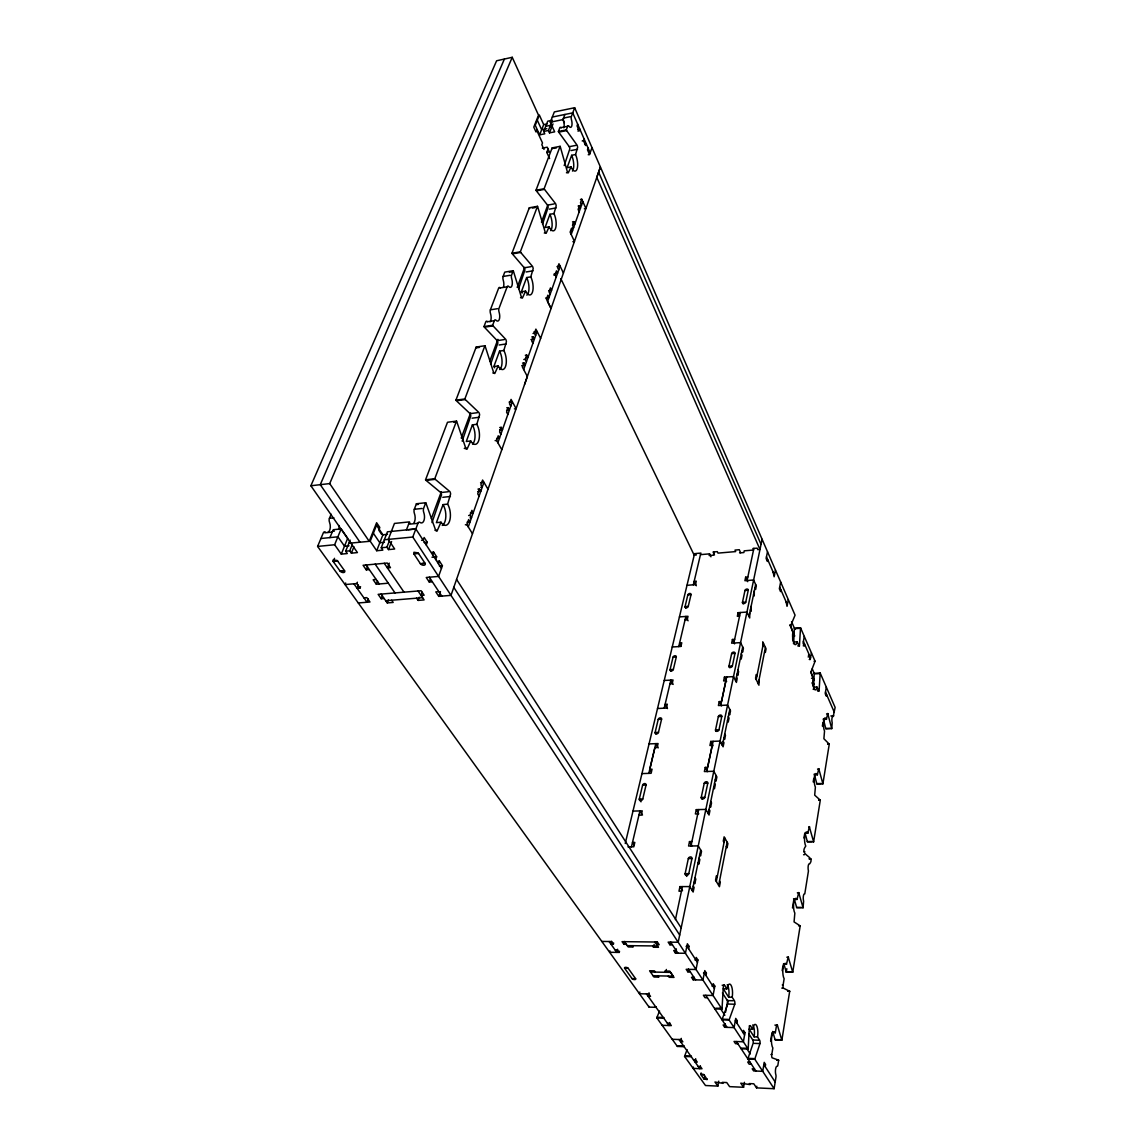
<?xml version="1.0" encoding="UTF-8"?>
<svg xmlns="http://www.w3.org/2000/svg" width="1146" height="1146" viewBox="0 0 1146 1146"><rect width="100%" height="100%" fill="white"/><g stroke="black" fill="none" stroke-linecap="round" stroke-linejoin="round"><path stroke-width="1.5" d="M813.617 686.497L814.219 673.375L820.192 673.031L835.133 707.44L833.199 716.551A4.083 1.16 87.1 0 0 831.996 718.055A4.083 1.16 87.1 0 0 832.197 722.768L831.738 728.627L825.836 728.87L823.329 718.9M820.192 673.031L819.075 691.21L816.94 687.041L813.932 687.199L811.97 682.787M793.72 641.559L794.393 628.166L800.524 627.75L799.407 646.186L797 641.832L793.92 642.018L792.531 638.881M741.261 1048.089A2.536 0.831 -89 0 1 741.176 1048.791L748.137 1049.048A2.536 0.831 -89 0 0 748.223 1048.346L749.341 1026.974A2.521 0.817 -89.3 0 1 750.444 1025.842L752.593 1029.208A8.738 2.808 -89.3 0 1 756.403 1025.269A8.738 2.808 -89.3 0 1 757.549 1036.958L759.655 1040.253A2.493 0.788 -89.2 0 1 759.984 1043.576L754.942 1058.618A2.507 0.802 -89 0 0 754.799 1059.219L774.109 1088.7L756.546 1087.883L753.796 1083.787L749.312 1083.572L750.014 1084.603L740.774 1083.185L743.568 1087.282L729.601 1086.637L726.765 1082.555L722.352 1082.354L723.069 1083.371L714.975 1082.025L717.854 1086.093L705.492 1085.52L684.577 1056.454A2.464 0.874 -88.4 0 1 684.735 1055.867L687.099 1049.679M714.889 1008.179A2.621 0.902 -89.2 0 1 714.789 1008.895L721.966 1009.096A2.621 0.888 -89.3 0 0 722.052 1008.38L723.341 986.377A2.593 0.888 -89.5 0 1 724.544 985.288L726.851 988.898A9.025 3.037 -89.5 0 1 730.976 985.102A9.025 3.037 -89.5 0 1 732.179 997.235L734.428 1000.773A2.564 0.86 -89.4 0 1 734.772 1004.225L729.286 1019.424A2.593 0.874 -89.2 0 0 729.128 1020.026L748.137 1049.048M805.165 833.514L807.4 841.88L813.617 841.88L809.291 826.624L807.887 833.128A7.664 2.292 88.3 0 0 804.764 835.506A7.664 2.292 88.3 0 0 805.767 846.092C798.246 855.962 816.138 855.818 809.577 863.912A4.383 1.304 88.6 0 0 808.231 865.918A4.383 1.304 88.6 0 0 808.446 870.96L804.779 893.909A4.455 1.332 89 0 0 803.403 896.014A4.455 1.332 89 0 0 803.618 901.143L803.074 907.775L796.742 907.775L794.364 899.295M551.928 121.505L548.404 130.486L549.493 132.879L554.664 131.847L550.309 122.178L554.335 111.921L574.662 107.738L795.066 615.187L790.711 625.587L792.846 632.391A7.578 2.292 86.2 0 0 793.834 643.021A7.578 2.292 86.2 0 0 797 641.832M774.109 1088.7L775.928 1077.355A2.45 0.759 -89 0 0 775.813 1074.576A4.87 1.504 -89.1 0 1 775.598 1069.046A4.87 1.504 -89.1 0 1 777.146 1066.281A2.421 0.745 -89.1 0 0 777.919 1064.906L778.65 1060.294A2.421 0.745 -89.2 0 0 778.449 1060.093L772.089 1057.815A2.435 0.759 -89.2 0 1 771.774 1054.564L772.848 1047.974A8.495 2.65 -89.4 0 1 771.745 1036.6A8.495 2.65 -89.4 0 1 775.326 1032.732L776.386 1026.257A2.407 0.745 -89.5 0 1 777.403 1025.183L781.701 1039.794A2.392 0.731 -89.4 0 0 781.873 1040.196L775.24 1039.966A2.392 0.745 -89.4 0 1 775.068 1039.58L772.662 1031.457M781.873 1040.196L789.694 991.29L783.42 988.167A2.349 0.731 -90 0 1 783.119 984.973L784.136 978.741A8.194 2.521 89.8 0 1 783.076 967.639A8.194 2.521 89.8 0 1 786.485 964.302L788.204 956.982L792.745 972.238L786.271 972.123L783.807 963.628M792.745 972.238L800.18 925.853L794.063 921.914L794.837 913.118A7.922 2.421 89.1 0 1 793.806 902.274A7.922 2.421 89.1 0 1 797.072 899.424L798.705 892.533L803.074 907.775M813.617 841.88L820.292 800.152L814.691 795.166L815.379 787.13A7.449 2.192 87.7 0 1 814.419 776.787A7.449 2.192 87.7 0 1 817.399 774.796L818.745 768.651L822.9 783.864L816.869 784.036L814.262 774.023M822.9 783.864L829.26 744.141L823.888 738.74L824.533 731.019A7.248 2.091 87.1 0 1 823.587 720.891A7.248 2.091 87.1 0 1 826.452 719.287L827.727 713.457L831.738 728.627M786.271 972.123L786.829 968.699M770.599 1041.084L771.989 1032.618L775.326 1032.732M782.174 970.662L782.962 965.849M792.473 907.976L793.877 899.424A7.922 2.421 89.1 0 0 793.519 898.865M803.976 838.041L804.779 833.185L807.887 833.128M813.202 781.93L813.775 778.421M822.37 726.12L822.928 722.768M826.309 687.127L825.22 693.702L826.295 696.166L826.567 694.519M765.227 1066.697L765.585 1064.462L764.21 1062.342L762.72 1071.324L753.61 1070.937L752.206 1068.817L754.483 1068.903M756.546 1087.883L756.818 1086.222M743.568 1087.282L744.427 1082.311M743.124 1032.675L743.51 1030.397L744.986 1032.661L743.382 1041.786L734.056 1041.456L735.546 1043.691L737.866 1043.777M809.248 659.523L810.251 659.451L809.405 655.197L808.403 655.268M810.251 659.451L811.411 652.833M804.291 636.445L803.102 643.092L804.248 645.728L803.231 645.8M736.821 1022.991L737.236 1020.699L735.732 1018.393L734.085 1027.59L724.659 1027.289L723.126 1024.982L725.49 1025.054M804.248 645.728L804.549 644.066L803.532 644.138M717.854 1086.093L718.757 1081.151M724.659 1027.289L725.289 1023.851M725.547 1012.305L727.767 1000.272M704.203 1077.226L703.888 1078.873L707.182 1079.031M712.798 986.018L713.242 983.683L714.832 986.147L713.056 995.487L703.415 995.258L705.019 997.693L707.426 997.751M788.305 599.63L787.03 606.334L786.142 601.865M700.349 1065.723L699.791 1068.659L679.005 1039.522M701.137 1072.928L700.822 1074.59L703.988 1079.002L707.111 1079.589L703.988 1074.59L700.736 1074.303L704.117 1074.733M816.94 687.041A7.349 2.163 86.7 0 1 813.989 688.474A7.349 2.163 86.7 0 1 813.03 678.174L811.024 671.714L815.064 661.228L800.524 627.75M693.416 1067.055L693.158 1068.387L701.997 1068.76L700.507 1066.654L698.286 1066.568M695.665 1058.66L695.035 1061.998L697.255 1062.084L695.751 1059.964L693.516 1059.864M780.655 582.025L779.352 588.743L780.584 591.58L780.913 589.904M705.95 975.475L706.409 973.126L704.776 970.605L702.942 980.031L693.172 979.83L691.511 977.323L693.946 977.38M718.671 885.4L727.151 842.21M758.265 683.818L765.399 647.461M695.78 959.804L696.238 957.44L697.914 960.019L696.023 969.487L686.196 969.315L687.887 971.851L690.336 971.908M775.455 570.049L774.123 576.782L773.192 572.198M716.322 881.446L724.888 838.184M756.231 679.592L763.422 643.207M681.254 1038.376L680.581 1041.743L682.844 1041.814L681.268 1039.608L672.229 1039.293M693.172 979.83L693.731 977.008M687.887 971.851L688.46 969.029M688.603 948.759L689.075 946.381L687.371 943.76L685.423 953.286L675.481 953.157L673.733 950.535L676.226 950.564M767.763 559.764L767.419 561.454L766.13 558.503L767.505 551.742M669.636 1022.519L669.02 1025.527L646.459 993.911M692.299 890.671L700.707 850.046M708.242 813.631L716.121 775.527M729.816 709.431L722.381 745.373L720.103 741.061L710.792 741.433L709.933 745.502L712.253 745.401L707.612 767.319L705.263 767.405L704.375 771.559L713.8 771.258L716.895 776.945L716.035 781.114L715.262 779.695M735.675 680.982L742.708 647.017M749.011 616.505L755.644 584.474M675.481 953.157L676.369 948.874M762.104 539.293L678.188 942.241L668.161 942.141L669.937 944.805L672.43 944.834M666.356 969.473L665.754 972.295L664.895 971.034L669.737 971.12L674.006 977.409L669.178 977.309L668.333 976.063M688.803 873.639L685.136 873.667A1.977 1.576 -32.6 0 0 686.612 875.358A1.977 1.576 -32.6 0 0 688.803 873.639L691.955 858.583A1.963 1.561 -32 0 0 690.494 856.922A1.963 1.561 -32 0 0 688.316 858.626L685.136 873.667L686.826 876.418M704.804 797.358L701.237 797.444A1.905 1.49 -29.7 0 0 702.684 799.006A1.905 1.49 -29.7 0 0 704.804 797.358L707.77 783.234A1.891 1.461 -29.2 0 0 706.323 781.715A1.891 1.461 -29.2 0 0 704.217 783.334L701.237 797.444L702.04 798.862M718.986 729.758L715.505 729.916A1.848 1.404 -27.6 0 0 716.952 731.349A1.848 1.404 -27.6 0 0 719 729.758L721.779 716.451A1.848 1.39 -27.3 0 0 720.376 715.032A1.848 1.39 -27.3 0 0 718.341 716.608L715.534 729.916L716.293 731.349M732.366 665.984L728.985 666.184A1.805 1.318 -26.1 0 0 730.374 667.502A1.805 1.318 -26.1 0 0 732.366 665.984L735.001 653.406A1.791 1.304 -25.8 0 0 733.612 652.103A1.791 1.304 -25.8 0 0 731.635 653.607L728.985 666.184L729.701 667.645M745.76 602.108L742.465 602.352A1.748 1.246 -24.8 0 0 743.826 603.57A1.748 1.246 -24.8 0 0 745.76 602.108L748.252 590.247A1.748 1.232 -24.6 0 0 746.891 589.044A1.748 1.232 -24.6 0 0 744.972 590.491L742.465 602.352L743.152 603.827M693.244 886.087L694.089 887.462L693.144 892.032L689.777 886.574L679.95 886.617L678.976 891.201L681.426 891.201M691.926 841.565L689.505 841.594L688.574 846.02L698.258 845.891L701.524 851.435L700.607 855.876L699.791 854.501M709.13 809.334L709.918 810.738L709.03 815.035L705.85 809.405L696.295 809.635L695.378 813.932L697.771 813.889M736.477 677.157L737.193 678.604L736.405 682.429L733.512 676.598L724.43 677.1L723.613 680.939L725.891 680.81L721.536 701.495L719.244 701.61L718.413 705.535L727.595 705.077L730.532 710.878L729.716 714.818L728.985 713.371M734.643 639.325L732.423 639.482L731.635 643.178L740.588 642.605L743.41 648.493L742.637 652.203L741.935 650.742M749.756 612.895L749.699 617.981L746.948 612.05L738.11 612.68L737.336 616.304L739.542 616.147M747.808 577.025L745.645 577.197L744.9 580.693L753.624 580.005L756.317 585.964L755.586 589.474L754.913 587.984M669.937 944.805L670.539 941.94M675.438 919.593L682.4 886.603M690.981 845.992L698.673 809.577M706.724 771.487L713.099 741.347M720.691 705.42L726.693 676.971M733.87 643.035L740.316 612.523M747.077 580.521L753.882 548.332M649.051 992.808L648.178 996.304L650.513 996.361L648.808 993.969L639.454 993.74L639.84 992.021M657.317 941.797L656.687 944.648L658.477 947.298L653.535 947.241L654.151 944.39M714.159 551.813L713.385 555.18L709.173 555.538L709.56 553.862L700.464 554.65M626.375 944.318L623.925 944.29L624.584 941.453M617.565 949.26L616.835 952.383L609.085 941.525M609.959 950.879L609.629 952.283L619.241 952.412L619.513 951.237M651.429 772.06L649.768 769.267L654.867 747.65L657.131 747.564L658.076 743.553L649.051 743.912M611.62 941.324L610.961 944.146L613.382 944.175L613.654 942.986M631.46 846.808L639.926 810.924L642.491 815.064M642.763 798.977L639.296 799.063A1.877 1.433 -32.1 0 0 640.657 800.596A1.877 1.433 -32.1 0 0 642.763 798.977L646.043 785.053A1.862 1.418 -31.6 0 0 644.697 783.563A1.862 1.418 -31.6 0 0 642.605 785.168L639.296 799.063L641.001 801.828M648.808 773.364L655.827 743.639L658.262 747.865M658.492 732.351L655.125 732.495A1.819 1.361 -29.9 0 0 656.443 733.913A1.819 1.361 -29.9 0 0 658.477 732.351L661.571 719.23A1.819 1.347 -29.5 0 0 660.254 717.84A1.819 1.347 -29.5 0 0 658.219 719.387L655.125 732.495L655.913 733.913M664.207 708.185L670.84 680.108L673.16 684.406M673.361 669.436L670.066 669.636A1.776 1.289 -28.2 0 0 671.384 670.94A1.776 1.289 -28.2 0 0 673.361 669.436L676.283 657.03A1.762 1.275 -27.9 0 0 674.98 655.741A1.762 1.275 -27.9 0 0 673.017 657.231L670.066 669.636L670.84 671.069M678.747 646.588L685.867 616.433L688.087 620.803M688.245 606.377L685.05 606.621A1.719 1.203 -26.7 0 0 686.325 607.824A1.719 1.203 -26.7 0 0 688.245 606.377L691.024 594.659A1.719 1.203 -26.5 0 0 689.734 593.47A1.719 1.203 -26.5 0 0 687.829 594.903L685.05 606.621L685.781 608.082M693.344 584.804L700.865 552.974M625.243 843.499L694.591 553.532M575.564 154.538L571.653 155.297L567.098 167.674L571.037 166.929A10.586 3.997 79.4 0 0 577.04 169.078A10.586 3.997 79.4 0 0 575.564 154.538L577.641 147.361A3.008 1.132 79.3 0 0 577.068 145.155L566.625 130.572A3.066 1.146 79 0 1 566.282 129.942L567.671 126.261A3.051 1.146 79 0 1 568.631 125.859L569.003 126.261A6.088 2.278 78.9 0 0 571.668 126.246A6.088 2.278 78.9 0 0 571.467 119.728L571.267 118.84A3.037 1.132 78.9 0 1 571.367 116.477L574.662 107.738M553.962 213.571L549.922 214.288L545.052 227.553L549.106 226.836A10.858 4.312 79.8 0 0 555.495 228.584A10.858 4.312 79.8 0 0 553.962 213.557L556.182 205.922A3.094 1.218 79.7 0 0 555.581 203.673L544.479 189.362L537.703 190.623M522.132 293.075A11.159 4.684 80.3 0 1 521.387 291.786L525.57 291.113A11.174 4.67 80.3 0 0 532.389 292.388A11.174 4.67 80.3 0 0 530.784 276.859L533.177 268.708A3.18 1.318 80.2 0 0 532.546 266.416L520.714 252.449A3.237 1.347 79.8 0 1 520.327 251.834L537.488 206.309L529.294 207.798L511.961 253.252A3.223 1.361 79.7 0 0 512.348 253.882L524.266 267.806A3.18 1.332 80.1 0 1 524.897 270.084L518.608 288.72M498.195 365.918A11.532 5.1 81.1 0 0 505.529 366.577A11.532 5.1 81.1 0 0 503.839 350.475L506.417 341.709A3.28 1.433 80.9 0 0 505.758 339.374L493.052 325.879A3.338 1.475 80.5 0 1 492.637 325.263L494.37 320.665A3.323 1.461 80.5 0 1 495.559 319.92L496.017 320.264A6.632 2.908 80.4 0 0 499.269 319.476A6.632 2.908 80.4 0 0 499.069 312.127L498.854 311.182A3.309 1.447 80.4 0 1 498.968 308.46L507.134 286.829A3.28 1.404 80.2 0 1 508.28 286.142L508.724 286.5A6.532 2.793 80.1 0 0 511.875 285.855A6.532 2.793 80.1 0 0 511.675 278.65L511.445 277.719A3.266 1.39 80.1 0 1 511.574 275.069L513.207 270.714L504.756 272.118L503.108 276.458A3.252 1.39 80 0 0 502.979 279.108L503.209 280.054A6.518 2.808 80 0 1 503.409 287.216M476.822 424.292A11.904 5.544 82.1 0 1 478.584 440.966A11.904 5.544 82.1 0 1 470.72 440.966L466.264 441.511L472.396 424.865L476.822 424.292L479.615 414.881A3.395 1.561 81.8 0 0 478.899 412.503L465.29 399.553A3.452 1.604 81.4 0 1 464.861 398.951L484.916 345.748L476.192 347.037L455.922 400.155A3.438 1.619 81.3 0 0 456.366 400.756L470.075 413.649A3.381 1.576 81.8 0 1 470.791 416.027L462.153 441.138M447.599 504.125L443.029 504.612L436.382 522.648L440.995 522.189A12.334 6.031 83.4 0 0 449.461 521.416A12.334 6.031 83.4 0 0 447.599 504.111L450.622 493.983A3.51 1.705 83 0 0 449.862 491.562L435.251 479.329A3.567 1.748 82.6 0 1 434.778 478.727L425.553 479.787L447.499 422.258L456.509 421.098A3.467 1.647 81.8 0 1 456.882 421.9L465.777 448.229A3.438 1.619 82.3 0 0 467.038 449.203L470.72 440.966M754.799 1059.219L747.894 1058.947A2.507 0.817 -88.9 0 1 748.037 1058.345L753.137 1043.333A2.478 0.802 -89.1 0 0 752.807 1040.009L748.968 1034.064M524.567 384.426L527.346 376.475L522.433 367.207L523.966 362.895L522.547 363.096M472.481 533.75L466.866 524.624L468.642 519.568L470.046 521.86L467.052 522.175M470.032 517.834L471.522 517.677L470.118 515.385L471.894 510.371L473.284 512.677L470.304 512.978M477.968 489.127L479.443 488.97L477.724 493.869L479.1 496.175M501.805 449.676L496.576 440.451L498.224 435.809L499.527 438.13L496.633 438.474M499.756 427.53L501.203 427.343L499.584 431.956L500.888 434.262M506.733 407.818L508.165 407.632L506.575 412.145L507.85 414.465M526.444 361.649L525.226 359.314L526.73 355.045L525.326 355.246M531.801 336.953L533.191 336.752L531.715 340.935L532.919 343.27M535.612 335.606L534.423 333.271L535.884 329.117L540.625 338.399M556.211 277.088L555.079 274.768L556.455 270.857L557.586 273.192L554.22 273.751M572.513 221.88L573.831 221.651L572.527 225.332L573.602 227.667L572.284 227.896M578.114 206.065L579.418 205.836L578.143 209.46L579.203 211.781M580.449 199.461L581.753 199.218L580.478 202.813L581.538 205.148L580.22 205.378M468.256 526.916L483.941 482.351L480.575 482.724M497.865 442.771L512.319 401.73L509.053 402.16M523.665 369.528L537.073 331.452L533.921 331.925M571.195 234.472L582.784 201.553M752.85 548.533L757.162 548.146L757.821 549.65L759.984 549.464L596.794 177.344L600.404 167.015L450.994 595.361L438.775 596.364L440.465 591.58M437.872 561.211L439.405 561.067L442.413 565.694L438.574 576.409L426.24 577.484L429.277 582.053L432.343 581.796M588.242 154.753L589.531 154.509L591.995 147.648M438.445 563.746L439.405 561.067M588.099 148.078L587.483 149.797L589.531 154.509M416.585 598.183L418.089 600.404L424.106 599.917L421.112 595.462L422.258 592.281M435.681 559.477L436.64 556.798L433.603 552.114L432.056 552.272M429.277 582.053L430.438 578.859M432.644 554.793L433.603 552.114M584.918 143.995L586.208 143.751L585.577 145.47L583.5 140.714L584.131 138.995M418.089 600.404L419.235 597.224M440.995 522.189L436.998 531.185A3.553 1.762 83.6 0 1 435.652 530.283L426.111 503.552A3.596 1.791 83.1 0 0 425.725 502.75L416.413 503.753L414.308 509.282A3.581 1.805 83.2 0 0 414.394 513.379A7.22 3.667 83.2 0 1 413.849 522.92M525.57 291.113L522.418 298.046A3.223 1.361 80.4 0 1 521.33 296.943L513.537 271.502A3.252 1.375 80 0 0 513.207 270.714M549.106 226.836L546.169 233.24A3.123 1.261 79.8 0 1 545.152 232.094L537.803 207.082A3.166 1.275 79.5 0 0 537.488 206.309M571.037 166.929L568.287 172.845A3.051 1.16 79.4 0 1 567.327 171.685L560.394 147.103A3.08 1.175 79.1 0 0 560.108 146.33L552.143 147.906L535.984 190.25A3.137 1.261 79.2 0 0 536.357 190.866L547.544 205.134A3.094 1.232 79.6 0 1 548.132 207.383L542.516 224.158M729.128 1020.026L722.023 1019.825A2.593 0.874 -89.1 0 1 722.181 1019.209L727.724 1004.039A2.564 0.86 -89.4 0 0 727.381 1000.601L722.424 992.923M494.657 367.809A11.532 5.114 81.1 0 1 493.869 366.534L499.541 351.106L503.839 350.49M521.387 291.786L526.63 277.547L530.784 276.874M431.985 522.576L441.525 494.986A3.495 1.719 83 0 0 440.752 492.565L426.026 480.375A3.567 1.762 82.6 0 1 425.553 479.787M490.617 364.285L497.865 342.969A3.28 1.447 80.8 0 0 497.192 340.649L484.4 327.197A3.338 1.49 80.4 0 1 483.984 326.581L485.732 321.997A3.323 1.475 80.5 0 1 486.935 321.252L487.394 321.596M564.204 165.583L569.82 148.88A3.008 1.132 79.2 0 0 569.261 146.688L558.732 132.162A3.066 1.16 78.9 0 1 558.389 131.532L559.792 127.851A3.051 1.16 78.9 0 1 560.752 127.45L561.139 127.851M426.24 544.952L427.229 542.273L424.135 537.503L423.146 540.181L421.585 540.339M577.842 131.002L579.145 130.744L579.776 129.025L577.828 129.412M577.684 124.198L577.04 125.917L579.145 130.744M431.383 518.493L441.339 491.706M461.236 438.116L470.562 413.004M489.843 361.09L497.923 339.331M517.204 287.417L524.667 267.333M541.456 222.123L547.673 205.378M391.66 600.232L393.193 602.438L387.262 602.911L388.465 599.759M721.966 1009.096L412.789 537.03L417.975 523.292A3.624 1.834 83.5 0 1 419.407 522.132L419.966 522.39A7.234 3.639 83.3 0 0 423.92 520.613A7.234 3.639 83.3 0 0 423.734 512.391A3.596 1.791 83.2 0 1 423.633 508.294L425.725 502.75M434.778 478.727L456.509 421.098M544.479 189.362A3.152 1.246 79.3 0 1 544.121 188.732L560.108 146.33M406.443 529.896L409.537 521.874L394.453 523.436L388.265 539.451L394.682 549.006L388.494 549.607L386.89 547.229L389.382 540.812M490.087 321.84A6.618 2.937 80.3 0 0 490.488 313.474L490.259 312.529A3.295 1.447 80.3 0 1 490.388 309.821L498.625 288.205A3.266 1.418 80.1 0 1 499.771 287.517L500.229 287.875M564.391 122.808L562.973 119.599L564.935 114.457M384.182 598.513L381.231 598.756L382.435 595.605M389.268 563.144L387.434 567.929L390.485 567.657L387.319 563.03L363.067 565.265L366.276 569.863L369.284 569.591M549.622 158.592L546.785 152.404L548.261 148.55M368.324 598.986L367.049 602.252L353.899 583.801M388.494 549.607L391.603 541.571M549.493 132.879L553.002 123.897M388.308 583.199L376.318 584.231L377.55 581.065M376.705 550.739L382.907 534.795L376.504 525.269L370.215 541.241L376.705 550.739L382.85 550.137L381.246 547.774L387.42 531.816L415.84 528.951L441.454 568.373M539.637 134.856L541.657 129.727L537.273 120.129L535.239 125.258L539.637 134.856L544.78 133.824L543.691 131.432L547.716 121.189L552.415 120.23M366.276 569.863L367.522 566.683M358.326 585.119L357.079 588.27L360.03 588.013L360.56 586.695M537.316 120.115L539.336 115.015L543.691 124.613L541.686 129.727L546.814 128.681M360.03 588.013L356.85 583.543L357.38 582.225M345.691 582.999L345.046 584.575L356.85 583.543M544.006 149.41L541.829 144.668L542.502 142.949L536.657 130.229L535.984 131.948L533.778 127.12L538.52 115.187L512.233 57.3L496.605 60.781L310.867 485.761L357.437 552.587L351.378 553.16L349.731 550.825L352.309 544.45M351.378 553.16L353.942 546.8M329.905 537.603L333.228 529.724L341.136 528.908L334.632 544.751L341.279 554.134L347.295 553.547L345.648 551.212L350.132 540.11M341.279 554.134L347.682 538.319L341.136 528.908M334.503 558.331L333.214 561.497L337.683 561.082M678.59 1045.797L684.205 1045.997A2.493 0.902 -88.5 0 1 684.119 1046.685L677.372 1046.441L656.83 1017.877A2.55 0.945 -88.6 0 1 657.002 1017.276L659.552 1011.03M656.099 1006.775A2.579 0.974 -88.7 0 1 656.013 1007.305L649.08 1007.119L317.6 546.427L323.272 532.976A3.538 1.963 83.1 0 1 324.819 531.83L325.407 532.088M327.813 532.446A7.048 3.911 82.8 0 0 329.532 522.29L329.246 521.301A3.51 1.934 82.8 0 1 329.446 518.293L331.165 514.225M381.618 534.337L378.782 530.14L379.827 527.504L376.619 522.734L369.227 541.327L329.704 483.583L512.233 57.3M504.398 59.048L320.264 484.672L360.016 542.244M552.315 117.05L572.728 112.867L590.147 152.79M570.049 116.749L563.517 118.081A3.037 1.132 78.9 0 0 563.431 120.445L563.617 121.333A6.074 2.292 78.8 0 1 563.818 127.822M550.309 122.178L562.973 119.599M543.691 124.613L547.1 123.926M545.682 126.304L550.438 125.329L551.527 127.736M561.096 127.593L567.671 126.261M543.691 131.432L548.404 130.486M558.389 131.532L566.282 129.942M560.036 131.89L566.625 130.572M542.33 148.149L547.186 147.189L549.335 151.902L546.785 152.404M582.211 140.972L583.5 140.714M553.762 148.407L556.412 147.891M569.261 146.688L575.765 145.413M570.98 150.556L577.498 149.295M566.439 172.788L567.757 172.53M535.984 190.25L544.121 188.732M547.544 205.134L554.234 203.916M532.331 208.085L535.067 207.584M549.321 209.159L556.025 207.942M579.16 208.386L580.478 208.157L579.418 205.836M584.374 208.773L585.935 208.5L581.753 199.218M572.928 224.315L574.905 223.971L573.831 221.651M544.293 233.053L545.639 232.824M571.195 230.976L572.513 230.747L571.439 228.426L570.121 232.137L574.447 241.419L572.857 241.691M511.961 253.252L520.327 251.819M513.737 253.638L520.714 252.449M524.266 267.806L531.157 266.646M509.311 272.204L512.119 271.745M556.999 266.603L560.065 266.087L547.587 301.527L551.04 308.489L546.456 299.192L547.86 295.181L549.02 297.516L545.611 298.06M526.1 271.974L533.005 270.828M503.108 276.458L510.156 275.298M553.719 274.983L555.079 274.768M500.043 287.975L507.134 286.829M548.877 290.654L551.584 290.225L550.438 287.89L549.034 291.858L550.195 294.193M520.513 297.731L521.917 297.516M490.388 309.821L497.536 308.689M487.179 321.782L494.37 320.665M483.984 326.581L492.637 325.263M485.847 326.968L493.052 325.879M533.033 333.486L534.423 333.271M497.192 340.649L504.326 339.588M530.913 339.588L534.394 339.087L533.191 336.752M479.443 347.396L476.535 347.825A3.352 1.518 80.7 0 0 476.192 347.037M499.097 345.003L506.231 343.943M525.842 357.681L527.948 357.38L526.73 355.045M523.822 359.515L525.226 359.314M493.869 366.534L498.195 365.918L494.786 373.496A3.323 1.49 81.3 0 1 493.611 372.45L485.274 346.536A3.366 1.504 80.8 0 0 484.916 345.748M521.674 365.717L525.183 365.23L523.966 362.895M492.852 373.009L494.298 372.808M455.922 400.155L464.861 398.951M457.856 400.556L465.29 399.553M470.075 413.649L477.424 412.689M514.411 408.893L516.115 408.664L511.073 399.41L509.483 403.879L510.758 406.214M506.575 410.325L509.44 409.953L508.165 407.632M472.052 418.19L479.4 417.244M453.873 422.287L455.377 422.1M499.613 430.022L502.507 429.664L501.203 427.343M495.129 440.637L496.576 440.451M464.288 448.401L465.777 448.229M465.09 448.559L466.58 448.373M310.867 485.761L329.704 483.583M427.558 480.188L435.251 479.329M480.776 487.365L482.251 487.208L480.89 484.901L482.595 480.045L488.01 489.227M440.752 492.565L448.344 491.734M477.868 491.591L480.819 491.276L479.443 488.97M442.8 497.307L450.407 496.476M418.362 504.398L416.815 504.555A3.596 1.805 83.1 0 0 416.413 503.753M329.446 518.293L333.901 517.82M414.308 509.282L422.072 508.452M468.628 515.528L470.118 515.385M324.748 532.833L332.211 532.059A3.553 1.948 83.1 0 1 333.758 530.913L334.346 531.171M410.153 524.094L417.975 523.292M408.005 529.739L415.84 528.951M320.937 538.505L337.912 536.801L344.516 546.198L349.014 545.754M465.362 524.768L466.866 524.624M382.907 534.795L387.491 534.337M435.036 530.326L436.583 530.168M317.6 546.427L334.632 544.751M348.842 543.261L370.215 541.241M384.325 539.766L412.789 537.03M384.44 542.273L379.799 542.731L373.352 533.234M424.12 542.574L427.229 542.273M345.648 551.212L349.731 550.825M381.246 547.774L386.89 547.229M413.907 553.905L418.577 553.461M432.013 557.228L436.64 556.798M341.522 570.894L344.502 570.622L337.239 560.509L333.157 559.893L332.999 561.211L340.047 571.037A2.664 1.518 21.5 0 0 343.485 572.542A2.664 1.518 21.5 0 0 344.502 570.622M421.929 563.56L425.037 563.273L418.161 552.888L413.95 552.257L413.706 553.604L420.381 563.703A2.707 1.604 20.1 0 0 423.862 565.236A2.707 1.604 20.1 0 0 425.037 563.273M340.047 571.037L343.012 570.765M420.381 563.703L423.476 563.417M439.333 565.981L442.413 565.694M376.16 579.461L373.166 579.733L376.318 584.231M699.762 553.174L695.579 553.532L696.281 555.008L694.19 555.194L560.852 278.693M753.524 550.023L744.227 550.839L743.854 552.544L739.571 552.902M363.927 597.868L366.863 597.625L369.986 602.008L358.283 602.968M438.846 591.623L435.795 591.88L438.775 596.364M421.112 595.462L424.135 595.218L421.112 590.734L378.123 594.344L381.231 598.756M385.686 600.719L422.559 597.696L418.046 590.992M686.998 585.305L695.464 584.632L696.281 581.18L694.161 581.351L696.324 585.749M687.829 594.903L691.024 594.659M744.972 590.491L748.252 590.247M679.435 616.906L688.015 616.29L687.185 619.857L685.036 620.015M789.723 625.315L790.754 625.258M795.338 628.624L800.452 628.28M672.244 647.003L680.925 646.444L681.784 642.777L679.621 642.92L681.125 645.814M797.745 645.9L798.776 645.843M673.017 657.231L676.283 657.03M731.635 653.607L735.001 653.406M808.102 656.916L809.119 656.859M814.061 661.299L815.064 661.228M664.236 680.466L673.046 679.979L672.143 683.761L669.937 683.89M815.15 673.834L820.135 673.562M811.511 678.26L813.03 678.174M817.427 690.508L818.43 690.451M817.599 690.866L818.602 690.809M657.518 708.515L666.413 708.07L667.33 704.203L665.095 704.317L667.473 708.586M658.248 719.387L661.6 719.23M718.327 716.608L721.779 716.451M826.581 713.915L828.071 713.843M830.864 715.935L833.801 715.806M823.473 719.416L826.452 719.287M825.707 728.455L830.134 728.269M827.613 743.926L829.102 743.869M827.77 744.198L829.26 744.141M649.768 769.267L652.06 769.195L651.086 773.292L641.975 773.593M817.571 769.066L819.089 769.009M814.348 774.897L817.399 774.796M642.605 785.168L646.043 785.053M704.217 783.334L707.77 783.234M816.726 783.635L821.252 783.506M818.602 799.937L820.164 799.937M818.774 800.195L820.292 800.152M633.007 811.082L642.247 810.867L641.244 815.121L638.924 815.178M808.89 826.968L809.663 826.968M807.3 841.551L811.927 841.493M627.951 846.865L633.81 846.779L634.827 842.41L632.492 842.453L634.239 845.175M804.077 851.693L804.864 851.679M803.575 854.73L804.363 854.73M688.316 858.626L691.955 858.583M809.148 858.755L810.695 858.741M809.32 858.999L810.881 858.984M797.358 892.82L798.948 892.82M793.877 899.424L797.072 899.424M796.585 907.374L801.326 907.374M798.576 925.853L800.18 925.853M601.822 941.439L611.506 941.539L613.382 944.175M656.687 944.648L659.165 944.676L657.389 942.026L622.077 941.654L623.925 944.29M627.263 945.636L657.56 945.98L654.882 941.998M686.11 946.352L689.075 946.381M614.987 949.79L617.408 949.819L619.241 952.412M786.829 957.225L788.462 957.239M694.963 959.976L697.914 960.019M783.219 964.259L786.485 964.302M624.627 968.255L628.194 968.313L635.6 978.684A1.934 0.831 13.2 0 1 634.497 979.586A1.934 0.831 13.2 0 1 632.062 978.627L624.627 968.255A1.948 0.845 13.3 0 1 625.745 967.339A1.948 0.845 13.3 0 1 628.194 968.313M786.142 971.837L790.969 971.808M650.484 972.009L670.582 972.381L673.146 976.148L653.091 975.762M703.486 973.069L706.409 973.126M632.062 978.627L635.6 978.684M782.303 984.958L783.119 984.973M722.152 985.231L724.544 985.288M711.953 986.076L714.832 986.147M781.773 988.124L782.603 988.139M726.851 988.898L723.284 988.812L728.641 997.149L732.179 997.235M787.875 991.032L789.551 991.104M788.076 991.261L789.694 991.29M727.381 1000.601L733.254 1000.745M728.899 1004.068L734.772 1004.225M716.078 1008.208L722.052 1008.38M657.002 1017.276L662.732 1017.447M722.181 1019.209L728.097 1019.381M656.83 1017.877L663.706 1018.078A2.55 0.945 -88.6 0 1 663.878 1017.476M736.061 1020.656L737.236 1020.699M774.897 1025.097L777.403 1025.183M667.402 1023.249L669.694 1023.321L671.312 1025.598L662.173 1025.312M749.298 1025.813L750.444 1025.842M752.593 1029.208L749.14 1029.094L754.125 1036.843L757.549 1036.958M743.811 1032.618L744.986 1032.661M775.068 1039.58L780.039 1039.751M752.807 1040.009L758.509 1040.21M754.269 1043.376L759.984 1043.576M742.422 1048.132L748.223 1048.346M770.929 1054.521L771.774 1054.564M684.735 1055.867L690.307 1056.082M748.037 1058.345L753.782 1058.575M684.577 1056.454L691.267 1056.712A2.478 0.874 -88.4 0 1 691.425 1056.125M776.773 1060.021L778.449 1060.093M776.988 1060.236L778.65 1060.294M750 1062.127L747.708 1062.041L749.14 1064.19L751.418 1064.276M381.045 594.086L387.262 602.911M624.498 941.683L628.209 946.94L633.079 946.997L632.162 945.679M366.075 564.978L379.312 583.973M655.311 972.109L654.438 970.848L649.624 970.762L653.979 977.008L658.764 977.108L657.904 975.862M375.143 564.147L395.026 592.926M384.268 563.302L404.022 592.167M652.633 945.923L653.535 947.241M429.32 577.212L441.812 596.121M670.668 942.17L677.959 953.2M688.646 969.358L695.608 979.887M705.821 995.315L727.008 1027.36M736.391 1041.542L755.887 1071.037M720.118 1008.065L724.859 1015.27M746.504 1048.275L750.229 1053.948M453.787 587.354L679.678 935.05M686.884 946.138L697.441 962.382M704.317 972.954L714.402 988.468M735.317 1020.685L744.585 1034.938M763.838 1064.577L775.183 1082.025M456.566 579.403L681.168 927.888M679.95 886.617L682.5 890.7M694.032 882.291L694.863 883.652L695.808 879.111L694.977 877.736M698.086 862.694L698.917 864.07L699.834 859.586L699.017 858.211M689.505 841.594L691.983 845.748M717.195 877.048L716.422 875.73L715.548 880.128L719.444 886.718L720.304 882.32L719.53 881.016M696.295 809.635L698.716 813.832M724.043 842.439L723.284 841.107L724.129 836.838L727.911 843.542L727.065 847.782L726.32 846.45M709.861 805.767L710.649 807.171L711.537 802.902L710.749 801.498M713.672 787.388L714.445 788.792L715.319 784.595L714.531 783.191M705.263 767.405L707.612 771.673M710.792 741.433L713.099 745.731M720.075 741.061L723.112 746.805L723.943 742.751L723.198 741.319M723.885 737.967L724.644 739.399L725.475 735.374L724.73 733.941M727.481 720.633L728.226 722.066L729.042 718.112L728.297 716.665M719.244 701.61L721.479 705.95M724.43 677.1L726.621 681.469M737.122 673.977L737.838 675.438L738.626 671.628L737.909 670.181M732.423 639.482L734.557 643.88M740.517 657.603L741.218 659.065L741.992 655.326L741.29 653.85M563.417 273.049L558.962 263.752L557.601 267.62L558.718 269.955M756.962 675.911L756.288 674.493L755.558 678.188L758.938 685.208L758.981 680.122M738.11 612.68L739.499 615.646M709.56 553.862L710.964 556.813M714.474 554.965L713.084 552L717.31 551.641L717.998 553.117L735.675 551.584L735.001 550.094L739.27 549.708L740.617 552.701M762.72 646.788L762.763 641.789L766.058 648.865L765.356 652.446L764.697 651.043M751.117 606.32L751.06 611.377L750.386 609.901M745.645 577.197L747.679 581.667M753.581 594.459L754.254 595.934L754.312 590.921M813.015 682.114L814.118 684.606M789.909 625.086L794.737 636.03M810.666 672.186L814.276 680.366M791.542 621.662L794.966 629.483M812.256 668.892L814.405 673.805M598.613 172.158L761.044 544.364M766.473 556.813L774.452 575.106M779.681 587.067L787.359 604.658M803.403 641.416L810.537 657.79M825.492 692.055L834.345 712.339M813.932 687.199A7.334 2.163 86.7 0 1 813.216 689.448M752.779 1024.882A8.738 2.822 -89.2 0 1 754.125 1036.843M727.223 984.715A9.01 3.051 -89.5 0 1 728.641 997.149M793.92 642.018A7.564 2.306 86.2 0 1 793.447 643.68M677.472 1045.754A2.493 0.902 -88.4 0 1 677.372 1046.441M649.18 1006.417A2.579 0.974 -88.7 0 1 649.08 1007.119M339.23 525.527A7.062 3.882 82.9 0 1 338.586 529.38M526.644 277.533A11.159 4.684 80.3 0 1 526.845 295.181M529.294 207.798A3.152 1.289 79.4 0 1 529.61 208.586M549.922 214.288A10.844 4.326 79.8 0 1 550.753 230.633M552.143 147.906A3.08 1.189 79 0 1 552.429 148.679M571.653 155.297A10.572 4.011 79.3 0 1 572.456 171.083M408.592 524.252A3.624 1.848 83.4 0 1 410.039 523.092M443.029 504.612A12.319 6.059 83.4 0 1 445.837 516.574A12.319 6.059 83.4 0 1 442.256 525.441M472.396 424.851A11.89 5.558 82.1 0 1 474.988 437.443A11.875 5.558 82.1 0 1 472.539 444.118M499.556 351.091A11.532 5.114 81.1 0 1 499.742 369.556"/></g></svg>
